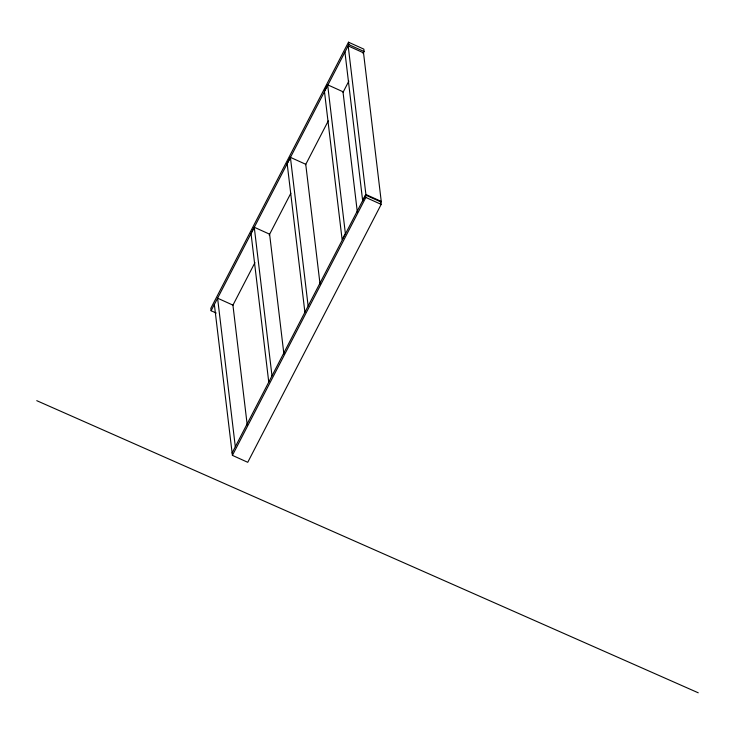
<?xml version="1.0" encoding="UTF-8"?>
<svg xmlns="http://www.w3.org/2000/svg" width="735" height="735" viewBox="0 0 735 735"><rect width="100%" height="100%" fill="white"/><g stroke="black" fill="none" stroke-linecap="round" stroke-linejoin="round"><path stroke-width="1.1" d="M363.081 53.591L364.137 51.551L363.853 49.144L348.509 42.198L210.826 308.332L211.11 310.74L216.228 313.055M327.645 84.819L324.411 91.076L342.124 239.647L345.358 233.39L327.645 84.819L342.988 91.756L357.32 211.983M283.94 354.408L269.607 234.189L254.264 227.244L251.03 233.5L268.753 382.081M320.083 284.509L305.742 164.291L290.408 157.345L287.164 163.602L304.887 312.182M211.11 310.74L348.803 44.605L348.509 42.198M232.784 305.448L254.944 262.625M269.185 235.09L290.812 193.287M305.585 164.732L328.269 120.889M343.043 92.334L348.84 81.116M232.076 453.017L365.561 195.041L380.895 201.978L381.18 204.385L247.75 462.306L232.407 455.369L214.354 304.446M380.317 203.218L381.244 201.427L363.522 52.856L348.188 45.91L365.901 194.49L362.667 200.747L344.945 52.167M232.407 455.369L365.846 197.449L365.561 195.041M36.75 400.667L698.25 692.802M348.803 44.605L364.137 51.551M365.901 194.49L381.244 201.427M365.846 197.449L381.18 204.385M290.408 157.345L308.121 305.925M254.264 227.244L271.987 375.824M247.263 425.344L232.931 305.126L217.597 298.19L235.31 446.761"/></g></svg>
